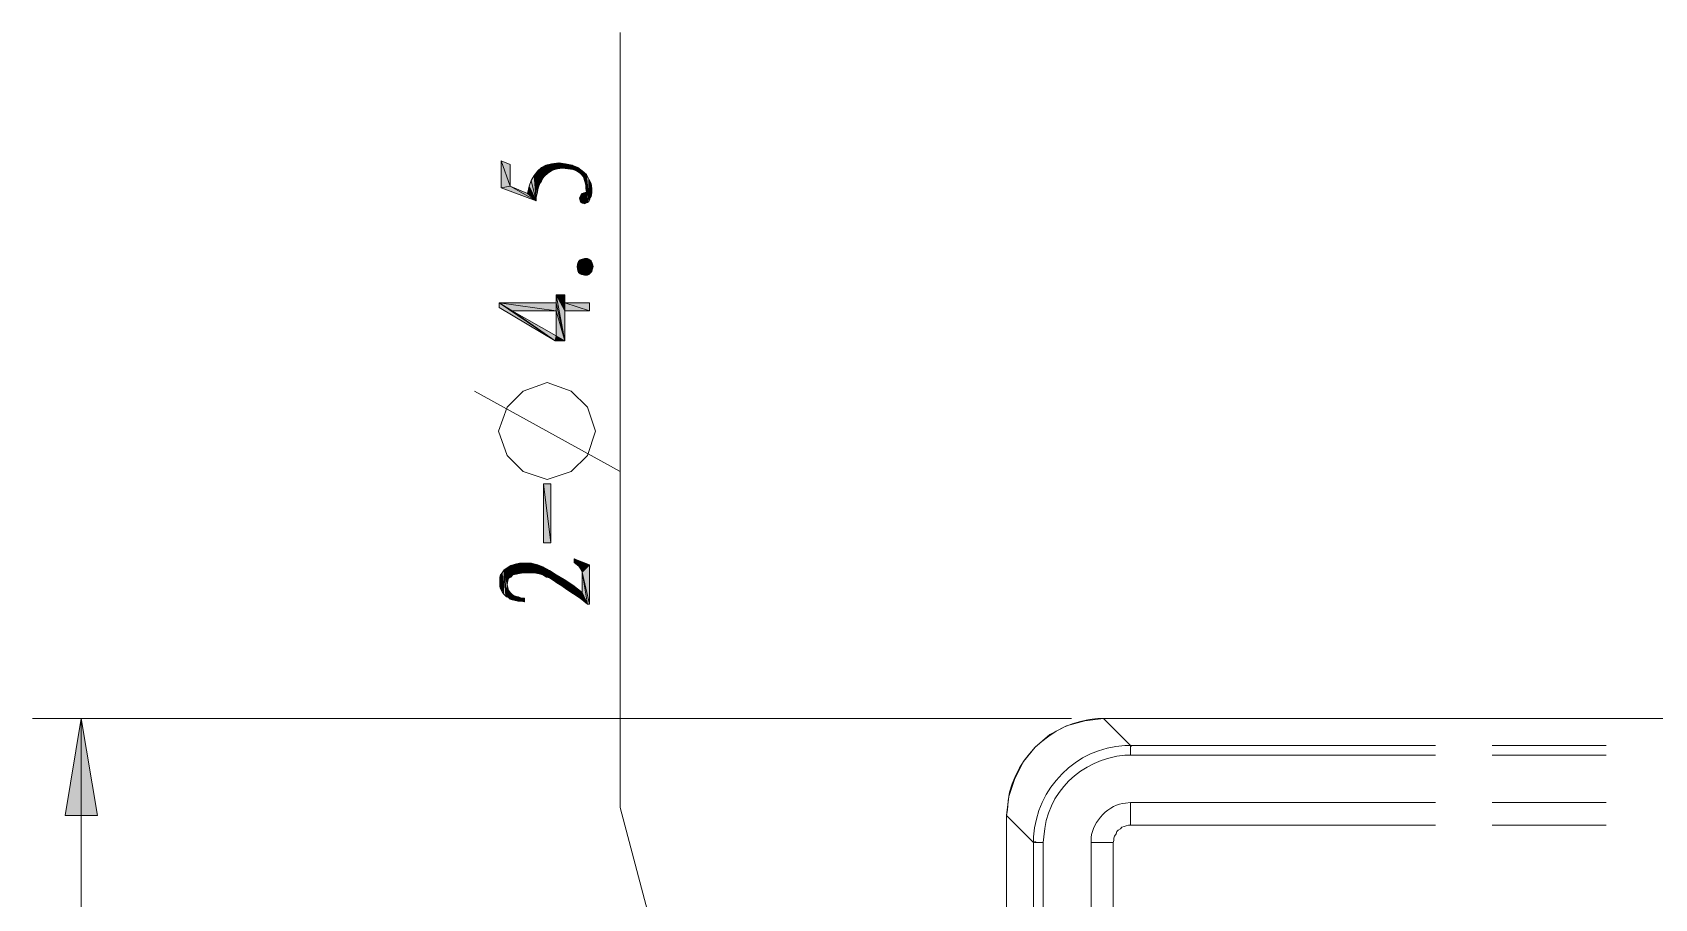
# Model space of a CAD drawing. Header units: inches. Extents: x 11 to 682, y 148 to 1119.
# Drawn here: x 80.3 to 213.8, y 395.1 to 466.3 of the extents above; entities that cross this region are included whole.
import ezdxf

# ---------------------------------------------------------------- set-up
doc = ezdxf.new("R2010")
doc.units = ezdxf.units.IN
doc.header["$MEASUREMENT"] = 0
doc.layers.add('图层 1', color=7, linetype='Continuous')

msp = doc.modelspace()

# ---------------------------------------------------------------- hatches: boundary and pattern name
at = {"layer": '图层 1', "true_color": 0xffffff}
for points in [[(119.64, 453.66), (118.92, 455.76), (119.64, 455.46)], [(118.92, 453.54), (118.92, 455.76), (119.64, 453.66)], [(122.22, 454.08), (121.92, 454.92), (122.22, 455.22)], [(122.46, 454.5), (122.22, 455.22), (122.58, 455.4)], [(122.22, 455.22), (122.34, 454.32), (122.22, 454.08)], [(122.46, 454.5), (122.34, 454.32), (122.22, 455.22)], [(122.58, 455.4), (122.76, 454.74), (122.46, 454.5)], [(122.76, 454.74), (122.58, 455.4), (123.06, 455.52)], [(123.06, 455.52), (123.12, 454.98), (122.76, 454.74)], [(123.54, 455.1), (123.06, 455.52), (123.66, 455.58)], [(123.54, 455.1), (123.12, 454.98), (123.06, 455.52)], [(123.66, 455.58), (123.96, 455.16), (123.54, 455.1)], [(123.96, 455.16), (123.66, 455.58), (124.2, 455.52)], [(124.2, 455.52), (124.38, 455.1), (123.96, 455.16)], [(124.38, 455.1), (124.2, 455.52), (124.74, 455.4)], [(124.74, 455.4), (124.8, 455.04), (124.38, 455.1)], [(125.1, 454.92), (124.8, 455.04), (124.74, 455.4)], [(125.1, 454.92), (124.74, 455.4), (125.22, 455.22)], [(125.22, 455.22), (125.4, 454.74), (125.1, 454.92)], [(125.52, 454.62), (125.4, 454.74), (125.22, 455.22)], [(125.52, 454.62), (125.22, 455.22), (125.58, 454.92)], [(121.2, 453.66), (121.38, 454.14), (121.8, 452.46)], [(121.38, 454.14), (121.62, 454.56), (121.8, 452.46)], [(121.92, 453.36), (121.62, 454.56), (121.92, 454.92)], [(121.8, 452.76), (121.8, 452.46), (121.62, 454.56)], [(121.86, 453.06), (121.8, 452.76), (121.62, 454.56)], [(121.92, 453.36), (121.86, 453.06), (121.62, 454.56)], [(121.92, 454.92), (121.98, 453.6), (121.92, 453.36)], [(122.1, 453.9), (121.98, 453.6), (121.92, 454.92)], [(122.22, 454.08), (122.1, 453.9), (121.92, 454.92)], [(125.58, 454.92), (125.64, 454.5), (125.52, 454.62)], [(125.7, 454.32), (125.64, 454.5), (125.58, 454.92)], [(125.76, 454.14), (125.7, 454.32), (125.58, 454.92)], [(125.82, 453.96), (125.76, 454.14), (125.58, 454.92)], [(125.88, 453.72), (125.58, 454.92), (125.94, 454.62)], [(125.94, 454.62), (125.94, 453.18), (125.88, 453.72)], [(125.94, 453.18), (125.94, 454.62), (126, 452.34)], [(126.12, 452.4), (126, 452.34), (125.94, 454.62)], [(126.12, 452.4), (125.94, 454.62), (126.12, 454.26)], [(126.12, 454.26), (126.18, 452.52), (126.12, 452.4)], [(126.24, 452.7), (126.18, 452.52), (126.12, 454.26)], [(126.3, 452.82), (126.24, 452.7), (126.12, 454.26)], [(126.3, 452.82), (126.12, 454.26), (126.3, 453.9)], [(126.3, 453.9), (126.36, 453.12), (126.3, 452.82)], [(126.36, 453.12), (126.3, 453.9), (126.36, 453.48)], [(119.64, 453.66), (121.8, 452.46), (118.92, 453.54)], [(119.64, 453.66), (121.08, 453.06), (121.8, 452.46)], [(121.08, 453.06), (121.2, 453.66), (121.8, 452.46)], [(125.4, 452.46), (125.34, 452.7), (125.4, 452.82)], [(125.46, 452.34), (125.4, 452.82), (125.46, 452.94)], [(125.4, 452.82), (125.46, 452.34), (125.4, 452.46)], [(125.58, 452.28), (125.46, 452.94), (125.58, 453.06)], [(125.46, 452.94), (125.58, 452.28), (125.46, 452.34)], [(125.64, 452.28), (125.58, 453.06), (125.7, 453.12)], [(125.58, 453.06), (125.64, 452.28), (125.58, 452.28)], [(125.7, 453.12), (125.76, 452.22), (125.64, 452.28)], [(125.88, 452.28), (125.7, 453.12), (125.94, 453.18)], [(125.88, 452.28), (125.76, 452.22), (125.7, 453.12)], [(125.88, 453.72), (125.94, 453.18), (125.88, 453.48)], [(125.94, 453.18), (126, 452.34), (125.88, 452.28)], [(125.22, 446.7), (125.16, 447.06), (125.22, 447.36)], [(125.28, 446.58), (125.22, 447.36), (125.28, 447.48)], [(125.22, 447.36), (125.28, 446.58), (125.22, 446.7)], [(125.4, 446.46), (125.28, 447.48), (125.4, 447.6)], [(125.28, 447.48), (125.4, 446.46), (125.28, 446.58)], [(125.52, 446.4), (125.4, 447.6), (125.58, 447.66)], [(125.4, 447.6), (125.52, 446.4), (125.4, 446.46)], [(125.58, 447.66), (125.76, 446.34), (125.52, 446.4)], [(125.76, 446.34), (125.58, 447.66), (125.76, 447.72)], [(125.76, 447.72), (126, 446.34), (125.76, 446.34)], [(126, 446.34), (125.76, 447.72), (126, 447.72)], [(126, 447.72), (126.12, 446.4), (126, 446.34)], [(126.12, 446.4), (126, 447.72), (126.12, 447.66)], [(126.12, 447.66), (126.24, 446.52), (126.12, 446.4)], [(126.24, 446.52), (126.12, 447.66), (126.3, 447.54)], [(126.3, 447.54), (126.36, 446.64), (126.24, 446.52)], [(126.36, 446.64), (126.3, 447.54), (126.36, 447.42)], [(126.36, 447.42), (126.42, 446.88), (126.36, 446.64)], [(126.42, 446.88), (126.36, 447.42), (126.42, 447.24)], [(126.42, 447.24), (126.48, 447.06), (126.42, 446.88)], [(123.42, 444.06), (123.42, 444.72), (124.14, 440.94)], [(124.14, 443.4), (124.14, 440.94), (123.42, 444.72)], [(124.14, 444.06), (124.14, 443.4), (123.42, 444.72)], [(124.14, 444.06), (123.42, 444.72), (124.14, 444.72)], [(118.74, 444.06), (119.82, 443.4), (123.36, 440.94)], [(118.74, 444.06), (123.36, 440.94), (118.74, 443.7)], [(123.42, 443.4), (119.82, 443.4), (118.74, 444.06)], [(123.42, 443.4), (118.74, 444.06), (123.42, 444.06)], [(123.36, 440.94), (119.82, 443.4), (123.42, 441.36)], [(123.42, 443.4), (123.42, 444.06), (124.14, 440.94)], [(123.42, 441.36), (123.42, 443.4), (124.14, 440.94)], [(124.14, 444.06), (126.18, 443.4), (124.14, 443.4)], [(126.18, 443.4), (124.14, 444.06), (126.18, 444.06)], [(123.42, 441.36), (124.14, 440.94), (123.36, 440.94)], [(122.4, 429.18), (123, 424.32), (122.4, 424.32)], [(123, 424.32), (122.4, 429.18), (123, 429.18)], [(118.98, 420.3), (118.86, 421.68), (118.98, 421.86)], [(119.1, 420.12), (118.98, 421.86), (119.16, 422.1)], [(118.98, 421.86), (119.1, 420.12), (118.98, 420.3)], [(119.16, 422.1), (119.28, 419.94), (119.1, 420.12)], [(119.4, 420.9), (119.16, 422.1), (119.4, 422.28)], [(119.34, 419.88), (119.28, 419.94), (119.16, 422.1)], [(119.4, 420.9), (119.34, 419.88), (119.16, 422.1)], [(119.7, 421.5), (119.4, 422.28), (119.7, 422.46)], [(119.4, 422.28), (119.46, 421.2), (119.4, 420.9)], [(119.52, 421.38), (119.46, 421.2), (119.4, 422.28)], [(119.7, 421.5), (119.52, 421.38), (119.4, 422.28)], [(119.88, 421.68), (119.7, 422.46), (120.06, 422.58)], [(119.7, 422.46), (119.88, 421.68), (119.7, 421.5)], [(120.06, 422.58), (120.18, 421.74), (119.88, 421.68)], [(120.42, 421.8), (120.06, 422.58), (120.42, 422.64)], [(120.42, 421.8), (120.18, 421.74), (120.06, 422.58)], [(120.42, 422.64), (120.78, 421.86), (120.42, 421.8)], [(120.78, 421.86), (120.42, 422.64), (120.9, 422.64)], [(120.9, 422.64), (121.14, 421.86), (120.78, 421.86)], [(121.14, 421.86), (120.9, 422.64), (121.38, 422.64)], [(121.38, 422.64), (121.56, 421.86), (121.14, 421.86)], [(121.92, 421.8), (121.56, 421.86), (121.38, 422.64)], [(121.92, 421.8), (121.38, 422.64), (121.92, 422.52)], [(121.92, 422.52), (122.34, 421.68), (121.92, 421.8)], [(122.34, 421.68), (121.92, 422.52), (122.34, 422.34)], [(122.34, 422.34), (122.64, 421.5), (122.34, 421.68)], [(122.88, 421.44), (122.64, 421.5), (122.34, 422.34)], [(122.88, 421.44), (122.34, 422.34), (122.88, 422.04)], [(122.88, 422.04), (123.18, 421.26), (122.88, 421.44)], [(123.18, 421.26), (122.88, 422.04), (123.42, 421.68)], [(124.92, 423), (125.16, 422.52), (124.92, 422.7)], [(125.34, 422.34), (125.16, 422.52), (124.92, 423)], [(125.46, 422.16), (125.34, 422.34), (124.92, 423)], [(125.46, 422.16), (124.92, 423), (126.18, 422.52)], [(126.18, 422.52), (125.58, 421.92), (125.46, 422.16)], [(126.18, 422.52), (126.18, 419.28), (125.58, 421.92)], [(125.58, 420.24), (125.58, 421.92), (126, 419.28)], [(126.18, 419.28), (126, 419.28), (125.58, 421.92)], [(118.86, 420.54), (118.8, 421.5), (118.86, 421.68)], [(118.8, 421.14), (118.8, 421.5), (118.86, 420.54)], [(118.8, 421.14), (118.86, 420.54), (118.8, 420.72)], [(118.86, 421.68), (118.98, 420.3), (118.86, 420.54)], [(119.4, 420.9), (119.52, 419.82), (119.34, 419.88)], [(119.4, 420.9), (119.46, 420.66), (119.52, 419.82)], [(119.52, 419.82), (119.46, 420.66), (119.52, 420.42)], [(123.42, 421.68), (123.48, 421.02), (123.18, 421.26)], [(123.9, 420.78), (123.48, 421.02), (123.42, 421.68)], [(123.9, 420.78), (123.42, 421.68), (124.08, 421.32)], [(124.08, 421.32), (124.32, 420.48), (123.9, 420.78)], [(124.32, 420.48), (124.08, 421.32), (124.8, 420.84)], [(124.8, 420.84), (124.86, 420.12), (124.32, 420.48)], [(125.4, 419.76), (124.86, 420.12), (124.8, 420.84)], [(125.4, 419.76), (124.8, 420.84), (125.58, 420.24)], [(119.52, 420.42), (119.64, 419.7), (119.52, 419.82)], [(119.64, 419.7), (119.52, 420.42), (119.64, 420.24)], [(119.64, 420.24), (119.82, 419.64), (119.64, 419.7)], [(119.82, 419.64), (119.64, 420.24), (119.82, 420.06)], [(119.82, 420.06), (120.06, 419.58), (119.82, 419.64)], [(120.06, 419.58), (119.82, 420.06), (120.06, 419.94)], [(120.06, 419.94), (120.3, 419.52), (120.06, 419.58)], [(120.3, 419.52), (120.06, 419.94), (120.3, 419.88)], [(120.3, 419.88), (120.54, 419.52), (120.3, 419.52)], [(120.54, 419.52), (120.3, 419.88), (120.6, 419.76)], [(120.6, 419.76), (120.84, 419.46), (120.54, 419.52)], [(120.84, 419.46), (120.6, 419.76), (120.84, 419.76)], [(125.58, 420.24), (126, 419.28), (125.4, 419.76)], [(84.36, 409.86), (83.04, 401.88), (85.68, 401.88)]]:
    msp.add_hatch(color=7, dxfattribs=at).paths.add_polyline_path(points)
h = msp.add_hatch(color=7, dxfattribs=at)
edge = h.paths.add_edge_path()
edge.add_spline(control_points=[(125.88, 453.72), (125.88, 453.72), (125.58, 454.92), (125.58, 454.92), (125.58, 454.92), (125.88, 453.72), (125.88, 453.72)], knot_values=[0, 0, 0, 0, 1, 1, 1, 2, 2, 2, 2], degree=3, periodic=0)
edge.add_line((125.88, 453.72), (125.88, 453.72))
h = msp.add_hatch(color=7, dxfattribs=at)
h.dxf.hatch_style = 2
h.paths.add_polyline_path([(170.7, 407.58), (170.76, 407.58), (170.76, 407.64), (170.7, 407.64)])
h = msp.add_hatch(color=7, dxfattribs=at)
h.dxf.hatch_style = 2
h.paths.add_polyline_path([(170.7, 407.58), (170.76, 407.58), (170.76, 407.64), (170.7, 407.64)])
h = msp.add_hatch(color=7, dxfattribs=at)
h.dxf.hatch_style = 2
h.paths.add_polyline_path([(162.78, 399.66), (162.9, 399.66), (162.9, 399.72), (162.78, 399.72)])

# ---------------------------------------------------------------- linework, layer by layer
at = {"layer": '图层 1', "color": 7, "lineweight": 18, "true_color": 0xffffff}
for points in [[(128.7, 402.54), (128.7, 466.32), (128.7, 408.9)], [(116.7, 436.8), (128.7, 430.2)], [(122.7, 429.54), (120.72, 430.2), (119.4, 431.52), (118.68, 433.5), (119.4, 435.48), (120.72, 436.8), (122.7, 437.52), (124.68, 436.8), (126, 435.48), (126.66, 433.5), (126, 431.52), (124.68, 430.2), (122.7, 429.54)], [(80.34, 409.86), (165.84, 409.86)], [(84.36, 409.86), (84.36, 347.4)], [(166.92, 409.68), (168.48, 409.86)], [(168.48, 409.86), (170.7, 407.64)], [(168.48, 409.86), (330.6, 409.86)], [(162.84, 407.52), (164.04, 408.54)], [(164.04, 408.54), (165.42, 409.26)], [(165.42, 409.26), (166.92, 409.68)], [(161.88, 406.32), (162.84, 407.52)], [(170.7, 407.64), (195.78, 407.64)], [(170.7, 406.86), (170.7, 407.04), (170.7, 407.28), (170.7, 407.4), (170.7, 407.58)], [(200.46, 407.64), (209.82, 407.64)], [(161.16, 404.94), (161.88, 406.32)], [(170.7, 406.86), (195.78, 406.86)], [(200.46, 406.86), (209.82, 406.86)], [(160.68, 403.44), (161.16, 404.94)], [(160.5, 401.88), (160.68, 403.44)], [(128.7, 402.54), (143.28, 347.4)], [(160.5, 401.88), (162.72, 399.66)], [(160.5, 292.92), (160.5, 401.88)], [(195.78, 402.96), (170.7, 402.96)], [(170.7, 401.1), (170.7, 402.96)], [(209.82, 402.96), (200.46, 402.96)], [(169.5, 400.38), (169.56, 400.56)], [(169.56, 400.56), (169.68, 400.68)], [(169.68, 400.68), (169.86, 400.8)], [(169.86, 400.8), (169.98, 400.92)], [(169.98, 400.92), (170.16, 400.98)], [(170.16, 400.98), (170.34, 401.04)], [(170.34, 401.04), (170.52, 401.1)], [(170.52, 401.1), (170.7, 401.1)], [(195.78, 401.1), (170.7, 401.1)], [(209.82, 401.1), (200.46, 401.1)], [(162.72, 363.78), (162.72, 399.66)], [(162.84, 399.66), (162.96, 399.66)], [(162.96, 399.66), (163.08, 399.66)], [(163.08, 399.66), (163.32, 399.66)], [(163.32, 399.66), (163.5, 399.66)], [(163.5, 363.78), (163.5, 399.66)], [(167.46, 399.66), (169.26, 399.66)], [(167.46, 399.66), (167.46, 363.78)], [(169.26, 399.66), (169.32, 399.84)], [(169.26, 399.66), (169.26, 363.78)], [(169.32, 400.02), (169.38, 400.2)], [(169.32, 400.02), (169.32, 399.84)], [(169.38, 400.2), (169.5, 400.38)]]:
    msp.add_lwpolyline(points, dxfattribs=at)
at = {"layer": '图层 1', "lineweight": 0}
for points in [[(119.64, 453.66), (118.92, 455.76), (119.64, 455.46), (119.64, 453.66)], [(118.92, 453.54), (118.92, 455.76), (119.64, 453.66), (118.92, 453.54)], [(122.22, 454.08), (121.92, 454.92), (122.22, 455.22), (122.22, 454.08)], [(122.46, 454.5), (122.22, 455.22), (122.58, 455.4), (122.46, 454.5)], [(122.22, 455.22), (122.34, 454.32), (122.22, 454.08), (122.22, 455.22)], [(122.46, 454.5), (122.34, 454.32), (122.22, 455.22), (122.46, 454.5)], [(122.58, 455.4), (122.76, 454.74), (122.46, 454.5), (122.58, 455.4)], [(122.76, 454.74), (122.58, 455.4), (123.06, 455.52), (122.76, 454.74)], [(123.06, 455.52), (123.12, 454.98), (122.76, 454.74), (123.06, 455.52)], [(123.54, 455.1), (123.06, 455.52), (123.66, 455.58), (123.54, 455.1)], [(123.54, 455.1), (123.12, 454.98), (123.06, 455.52), (123.54, 455.1)], [(123.66, 455.58), (123.96, 455.16), (123.54, 455.1), (123.66, 455.58)], [(123.96, 455.16), (123.66, 455.58), (124.2, 455.52), (123.96, 455.16)], [(124.2, 455.52), (124.38, 455.1), (123.96, 455.16), (124.2, 455.52)], [(124.38, 455.1), (124.2, 455.52), (124.74, 455.4), (124.38, 455.1)], [(124.74, 455.4), (124.8, 455.04), (124.38, 455.1), (124.74, 455.4)], [(125.1, 454.92), (124.8, 455.04), (124.74, 455.4), (125.1, 454.92)], [(125.1, 454.92), (124.74, 455.4), (125.22, 455.22), (125.1, 454.92)], [(125.22, 455.22), (125.4, 454.74), (125.1, 454.92), (125.22, 455.22)], [(125.52, 454.62), (125.4, 454.74), (125.22, 455.22), (125.52, 454.62)], [(125.52, 454.62), (125.22, 455.22), (125.58, 454.92), (125.52, 454.62)], [(121.2, 453.66), (121.38, 454.14), (121.8, 452.46), (121.2, 453.66)], [(121.38, 454.14), (121.62, 454.56), (121.8, 452.46), (121.38, 454.14)], [(121.92, 453.36), (121.62, 454.56), (121.92, 454.92), (121.92, 453.36)], [(121.8, 452.76), (121.8, 452.46), (121.62, 454.56), (121.8, 452.76)], [(121.86, 453.06), (121.8, 452.76), (121.62, 454.56), (121.86, 453.06)], [(121.92, 453.36), (121.86, 453.06), (121.62, 454.56), (121.92, 453.36)], [(121.92, 454.92), (121.98, 453.6), (121.92, 453.36), (121.92, 454.92)], [(122.1, 453.9), (121.98, 453.6), (121.92, 454.92), (122.1, 453.9)], [(122.22, 454.08), (122.1, 453.9), (121.92, 454.92), (122.22, 454.08)], [(125.58, 454.92), (125.64, 454.5), (125.52, 454.62), (125.58, 454.92)], [(125.7, 454.32), (125.64, 454.5), (125.58, 454.92), (125.7, 454.32)], [(125.76, 454.14), (125.7, 454.32), (125.58, 454.92), (125.76, 454.14)], [(125.82, 453.96), (125.76, 454.14), (125.58, 454.92), (125.82, 453.96)], [(125.88, 453.72), (125.58, 454.92), (125.94, 454.62), (125.88, 453.72)], [(125.94, 454.62), (125.94, 453.18), (125.88, 453.72), (125.94, 454.62)], [(125.94, 453.18), (125.94, 454.62), (126, 452.34), (125.94, 453.18)], [(126.12, 452.4), (126, 452.34), (125.94, 454.62), (126.12, 452.4)], [(126.12, 452.4), (125.94, 454.62), (126.12, 454.26), (126.12, 452.4)], [(126.12, 454.26), (126.18, 452.52), (126.12, 452.4), (126.12, 454.26)], [(126.24, 452.7), (126.18, 452.52), (126.12, 454.26), (126.24, 452.7)], [(126.3, 452.82), (126.24, 452.7), (126.12, 454.26), (126.3, 452.82)], [(126.3, 452.82), (126.12, 454.26), (126.3, 453.9), (126.3, 452.82)], [(126.3, 453.9), (126.36, 453.12), (126.3, 452.82), (126.3, 453.9)], [(126.36, 453.12), (126.3, 453.9), (126.36, 453.48), (126.36, 453.12)], [(119.64, 453.66), (121.8, 452.46), (118.92, 453.54), (119.64, 453.66)], [(119.64, 453.66), (121.08, 453.06), (121.8, 452.46), (119.64, 453.66)], [(121.08, 453.06), (121.2, 453.66), (121.8, 452.46), (121.08, 453.06)], [(125.4, 452.46), (125.34, 452.7), (125.4, 452.82), (125.4, 452.46)], [(125.46, 452.34), (125.4, 452.82), (125.46, 452.94), (125.46, 452.34)], [(125.4, 452.82), (125.46, 452.34), (125.4, 452.46), (125.4, 452.82)], [(125.58, 452.28), (125.46, 452.94), (125.58, 453.06), (125.58, 452.28)], [(125.46, 452.94), (125.58, 452.28), (125.46, 452.34), (125.46, 452.94)], [(125.64, 452.28), (125.58, 453.06), (125.7, 453.12), (125.64, 452.28)], [(125.58, 453.06), (125.64, 452.28), (125.58, 452.28), (125.58, 453.06)], [(125.7, 453.12), (125.76, 452.22), (125.64, 452.28), (125.7, 453.12)], [(125.88, 452.28), (125.7, 453.12), (125.94, 453.18), (125.88, 452.28)], [(125.88, 452.28), (125.76, 452.22), (125.7, 453.12), (125.88, 452.28)], [(125.88, 453.72), (125.94, 453.18), (125.88, 453.48), (125.88, 453.72)], [(125.94, 453.18), (126, 452.34), (125.88, 452.28), (125.94, 453.18)], [(125.22, 446.7), (125.16, 447.06), (125.22, 447.36), (125.22, 446.7)], [(125.28, 446.58), (125.22, 447.36), (125.28, 447.48), (125.28, 446.58)], [(125.22, 447.36), (125.28, 446.58), (125.22, 446.7), (125.22, 447.36)], [(125.4, 446.46), (125.28, 447.48), (125.4, 447.6), (125.4, 446.46)], [(125.28, 447.48), (125.4, 446.46), (125.28, 446.58), (125.28, 447.48)], [(125.52, 446.4), (125.4, 447.6), (125.58, 447.66), (125.52, 446.4)], [(125.4, 447.6), (125.52, 446.4), (125.4, 446.46), (125.4, 447.6)], [(125.58, 447.66), (125.76, 446.34), (125.52, 446.4), (125.58, 447.66)], [(125.76, 446.34), (125.58, 447.66), (125.76, 447.72), (125.76, 446.34)], [(125.76, 447.72), (126, 446.34), (125.76, 446.34), (125.76, 447.72)], [(126, 446.34), (125.76, 447.72), (126, 447.72), (126, 446.34)], [(126, 447.72), (126.12, 446.4), (126, 446.34), (126, 447.72)], [(126.12, 446.4), (126, 447.72), (126.12, 447.66), (126.12, 446.4)], [(126.12, 447.66), (126.24, 446.52), (126.12, 446.4), (126.12, 447.66)], [(126.24, 446.52), (126.12, 447.66), (126.3, 447.54), (126.24, 446.52)], [(126.3, 447.54), (126.36, 446.64), (126.24, 446.52), (126.3, 447.54)], [(126.36, 446.64), (126.3, 447.54), (126.36, 447.42), (126.36, 446.64)], [(126.36, 447.42), (126.42, 446.88), (126.36, 446.64), (126.36, 447.42)], [(126.42, 446.88), (126.36, 447.42), (126.42, 447.24), (126.42, 446.88)], [(126.42, 447.24), (126.48, 447.06), (126.42, 446.88), (126.42, 447.24)], [(123.42, 444.06), (123.42, 444.72), (124.14, 440.94), (123.42, 444.06)], [(124.14, 443.4), (124.14, 440.94), (123.42, 444.72), (124.14, 443.4)], [(124.14, 444.06), (124.14, 443.4), (123.42, 444.72), (124.14, 444.06)], [(124.14, 444.06), (123.42, 444.72), (124.14, 444.72), (124.14, 444.06)], [(118.74, 444.06), (119.82, 443.4), (123.36, 440.94), (118.74, 444.06)], [(118.74, 444.06), (123.36, 440.94), (118.74, 443.7), (118.74, 444.06)], [(123.42, 443.4), (119.82, 443.4), (118.74, 444.06), (123.42, 443.4)], [(123.42, 443.4), (118.74, 444.06), (123.42, 444.06), (123.42, 443.4)], [(123.36, 440.94), (119.82, 443.4), (123.42, 441.36), (123.36, 440.94)], [(123.42, 443.4), (123.42, 444.06), (124.14, 440.94), (123.42, 443.4)], [(123.42, 441.36), (123.42, 443.4), (124.14, 440.94), (123.42, 441.36)], [(124.14, 444.06), (126.18, 443.4), (124.14, 443.4), (124.14, 444.06)], [(126.18, 443.4), (124.14, 444.06), (126.18, 444.06), (126.18, 443.4)], [(123.42, 441.36), (124.14, 440.94), (123.36, 440.94), (123.42, 441.36)], [(122.4, 429.18), (123, 424.32), (122.4, 424.32), (122.4, 429.18)], [(123, 424.32), (122.4, 429.18), (123, 429.18), (123, 424.32)], [(118.98, 420.3), (118.86, 421.68), (118.98, 421.86), (118.98, 420.3)], [(119.1, 420.12), (118.98, 421.86), (119.16, 422.1), (119.1, 420.12)], [(118.98, 421.86), (119.1, 420.12), (118.98, 420.3), (118.98, 421.86)], [(119.16, 422.1), (119.28, 419.94), (119.1, 420.12), (119.16, 422.1)], [(119.4, 420.9), (119.16, 422.1), (119.4, 422.28), (119.4, 420.9)], [(119.34, 419.88), (119.28, 419.94), (119.16, 422.1), (119.34, 419.88)], [(119.4, 420.9), (119.34, 419.88), (119.16, 422.1), (119.4, 420.9)], [(119.7, 421.5), (119.4, 422.28), (119.7, 422.46), (119.7, 421.5)], [(119.4, 422.28), (119.46, 421.2), (119.4, 420.9), (119.4, 422.28)], [(119.52, 421.38), (119.46, 421.2), (119.4, 422.28), (119.52, 421.38)], [(119.7, 421.5), (119.52, 421.38), (119.4, 422.28), (119.7, 421.5)], [(119.88, 421.68), (119.7, 422.46), (120.06, 422.58), (119.88, 421.68)], [(119.7, 422.46), (119.88, 421.68), (119.7, 421.5), (119.7, 422.46)], [(120.06, 422.58), (120.18, 421.74), (119.88, 421.68), (120.06, 422.58)], [(120.42, 421.8), (120.06, 422.58), (120.42, 422.64), (120.42, 421.8)], [(120.42, 421.8), (120.18, 421.74), (120.06, 422.58), (120.42, 421.8)], [(120.42, 422.64), (120.78, 421.86), (120.42, 421.8), (120.42, 422.64)], [(120.78, 421.86), (120.42, 422.64), (120.9, 422.64), (120.78, 421.86)], [(120.9, 422.64), (121.14, 421.86), (120.78, 421.86), (120.9, 422.64)], [(121.14, 421.86), (120.9, 422.64), (121.38, 422.64), (121.14, 421.86)], [(121.38, 422.64), (121.56, 421.86), (121.14, 421.86), (121.38, 422.64)], [(121.92, 421.8), (121.56, 421.86), (121.38, 422.64), (121.92, 421.8)], [(121.92, 421.8), (121.38, 422.64), (121.92, 422.52), (121.92, 421.8)], [(121.92, 422.52), (122.34, 421.68), (121.92, 421.8), (121.92, 422.52)], [(122.34, 421.68), (121.92, 422.52), (122.34, 422.34), (122.34, 421.68)], [(122.34, 422.34), (122.64, 421.5), (122.34, 421.68), (122.34, 422.34)], [(122.88, 421.44), (122.64, 421.5), (122.34, 422.34), (122.88, 421.44)], [(122.88, 421.44), (122.34, 422.34), (122.88, 422.04), (122.88, 421.44)], [(122.88, 422.04), (123.18, 421.26), (122.88, 421.44), (122.88, 422.04)], [(123.18, 421.26), (122.88, 422.04), (123.42, 421.68), (123.18, 421.26)], [(124.92, 423), (125.16, 422.52), (124.92, 422.7), (124.92, 423)], [(125.34, 422.34), (125.16, 422.52), (124.92, 423), (125.34, 422.34)], [(125.46, 422.16), (125.34, 422.34), (124.92, 423), (125.46, 422.16)], [(125.46, 422.16), (124.92, 423), (126.18, 422.52), (125.46, 422.16)], [(126.18, 422.52), (125.58, 421.92), (125.46, 422.16), (126.18, 422.52)], [(126.18, 422.52), (126.18, 419.28), (125.58, 421.92), (126.18, 422.52)], [(125.58, 420.24), (125.58, 421.92), (126, 419.28), (125.58, 420.24)], [(126.18, 419.28), (126, 419.28), (125.58, 421.92), (126.18, 419.28)], [(118.86, 420.54), (118.8, 421.5), (118.86, 421.68), (118.86, 420.54)], [(118.8, 421.14), (118.8, 421.5), (118.86, 420.54), (118.8, 421.14)], [(118.8, 421.14), (118.86, 420.54), (118.8, 420.72), (118.8, 421.14)], [(118.86, 421.68), (118.98, 420.3), (118.86, 420.54), (118.86, 421.68)], [(119.4, 420.9), (119.52, 419.82), (119.34, 419.88), (119.4, 420.9)], [(119.4, 420.9), (119.46, 420.66), (119.52, 419.82), (119.4, 420.9)], [(119.52, 419.82), (119.46, 420.66), (119.52, 420.42), (119.52, 419.82)], [(123.42, 421.68), (123.48, 421.02), (123.18, 421.26), (123.42, 421.68)], [(123.9, 420.78), (123.48, 421.02), (123.42, 421.68), (123.9, 420.78)], [(123.9, 420.78), (123.42, 421.68), (124.08, 421.32), (123.9, 420.78)], [(124.08, 421.32), (124.32, 420.48), (123.9, 420.78), (124.08, 421.32)], [(124.32, 420.48), (124.08, 421.32), (124.8, 420.84), (124.32, 420.48)], [(124.8, 420.84), (124.86, 420.12), (124.32, 420.48), (124.8, 420.84)], [(125.4, 419.76), (124.86, 420.12), (124.8, 420.84), (125.4, 419.76)], [(125.4, 419.76), (124.8, 420.84), (125.58, 420.24), (125.4, 419.76)], [(119.52, 420.42), (119.64, 419.7), (119.52, 419.82), (119.52, 420.42)], [(119.64, 419.7), (119.52, 420.42), (119.64, 420.24), (119.64, 419.7)], [(119.64, 420.24), (119.82, 419.64), (119.64, 419.7), (119.64, 420.24)], [(119.82, 419.64), (119.64, 420.24), (119.82, 420.06), (119.82, 419.64)], [(119.82, 420.06), (120.06, 419.58), (119.82, 419.64), (119.82, 420.06)], [(120.06, 419.58), (119.82, 420.06), (120.06, 419.94), (120.06, 419.58)], [(120.06, 419.94), (120.3, 419.52), (120.06, 419.58), (120.06, 419.94)], [(120.3, 419.52), (120.06, 419.94), (120.3, 419.88), (120.3, 419.52)], [(120.3, 419.88), (120.54, 419.52), (120.3, 419.52), (120.3, 419.88)], [(120.54, 419.52), (120.3, 419.88), (120.6, 419.76), (120.54, 419.52)], [(120.6, 419.76), (120.84, 419.46), (120.54, 419.52), (120.6, 419.76)], [(120.84, 419.46), (120.6, 419.76), (120.84, 419.76), (120.84, 419.46)], [(125.58, 420.24), (126, 419.28), (125.4, 419.76), (125.58, 420.24)], [(84.36, 409.86), (83.04, 401.88), (85.68, 401.88), (84.36, 409.86)], [(170.7, 407.58), (170.76, 407.58), (170.76, 407.64), (170.7, 407.64), (170.7, 407.58)], [(170.7, 407.58), (170.76, 407.58), (170.76, 407.64), (170.7, 407.64), (170.7, 407.58)], [(162.78, 399.66), (162.9, 399.66), (162.9, 399.72), (162.78, 399.72), (162.78, 399.66)]]:
    msp.add_lwpolyline(points, dxfattribs=at)
msp.add_open_spline([(125.88, 453.72), (125.88, 453.72), (125.58, 454.92), (125.58, 454.92), (125.58, 454.92), (125.88, 453.72), (125.88, 453.72)], degree=3, knots=[0, 0, 0, 0, 1, 1, 1, 2, 2, 2, 2], dxfattribs=at)
at = {"layer": '图层 1', "color": 7, "lineweight": 18, "true_color": 0xffffff}
for points in [[(168.48, 409.86), (168.48, 409.86), (168, 409.86), (168, 409.86), (164.12, 409.64), (160.65, 406.29), (160.56, 402.36), (160.56, 402.36), (160.5, 401.88), (160.5, 401.88)], [(170.7, 407.64), (170.7, 407.64), (170.22, 407.64), (170.22, 407.64), (166.21, 407.46), (162.96, 404.11), (162.72, 400.14), (162.72, 400.14), (162.72, 399.66), (162.72, 399.66)], [(170.7, 406.86), (170.7, 406.86), (170.22, 406.86), (170.22, 406.86), (166.62, 406.49), (163.78, 403.81), (163.56, 400.14), (163.56, 400.14), (163.5, 399.66), (163.5, 399.66)], [(170.7, 402.96), (170.7, 402.96), (170.28, 402.9), (170.28, 402.9), (168.96, 402.88), (167.55, 401.37), (167.46, 400.08), (167.46, 400.08), (167.46, 399.66), (167.46, 399.66)]]:
    msp.add_open_spline(points, degree=3, knots=[0, 0, 0, 0, 1, 1, 1, 2, 2, 2, 3, 3, 3, 3], dxfattribs=at)

doc.saveas('drawing.dxf')
